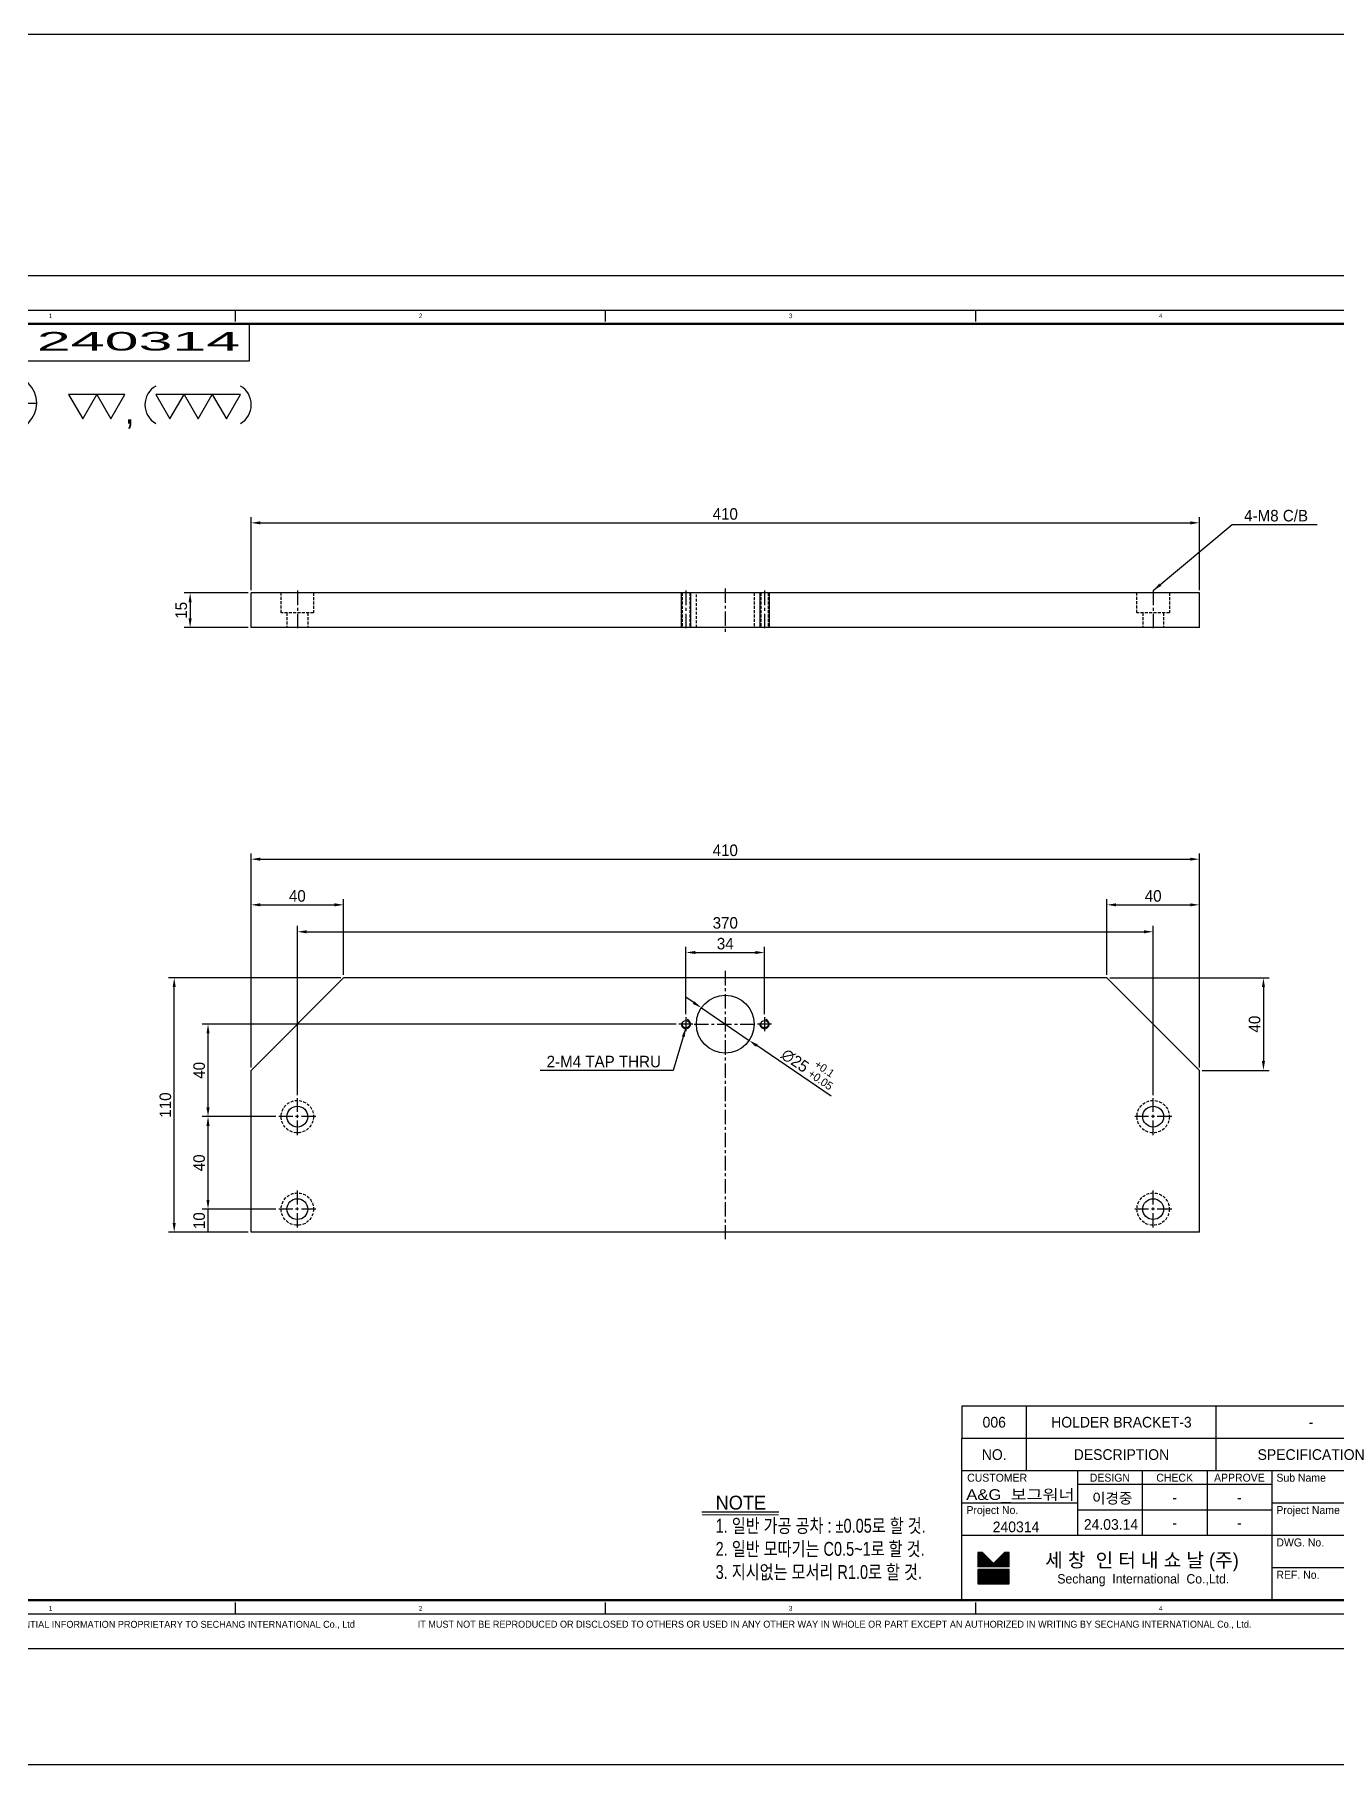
# Model space of a CAD drawing. Header units: inches. Extents: x 0 to 77285, y -118 to 40065.
# Drawn here: x 73630 to 74193, y 19693 to 20441 of the extents above; entities that cross this region are included whole.
import ezdxf
from ezdxf.enums import TextEntityAlignment as Align

# ---------------------------------------------------------------- set-up
doc = ezdxf.new("R2010")
doc.units = ezdxf.units.IN
doc.header["$LTSCALE"] = 5
doc.header["$MEASUREMENT"] = 0
for name, pattern in [('CENTER', [2, 1.25, -0.25, 0.25, -0.25]), ('HIDDEN', [0.375, 0.25, -0.125]), ('PHANTOM', [2.5, 1.25, -0.25, 0.25, -0.25, 0.25, -0.25])]:
    doc.linetypes.add(name, pattern=pattern)
for name, color, linetype in [('11', 1, 'CENTER'), ('22', 2, 'HIDDEN'), ('44', 4, 'Continuous'), ('55', 5, 'Continuous'), ('66', 6, 'PHANTOM'), ('77', 40, 'HIDDEN'), ('99', 181, 'Continuous'), ('A', 8, 'Continuous'), ('B', 123, 'Continuous'), ('D', 3, 'Continuous'), ('G', 231, 'Continuous'), ('T', 3, 'Continuous'), ('VV', 1, 'Continuous'), ('Y', 60, 'Continuous')]:
    doc.layers.add(name, color=color, linetype=linetype)
doc.layers.add('33', color=3, linetype='PHANTOM', lineweight=9)
doc.layers.add('88', color=35, linetype='Continuous', lineweight=5)
doc.styles.add('SCI', font='')
doc.styles.get('SCI').set_extended_font_data('Gulim')
doc.dimstyles.new('SCH', dxfattribs={"dimtxt": 2.5, "dimasz": 2, "dimexe": 1.25, "dimexo": 0.625, "dimtad": 1, "dimdec": 8, "dimtxsty": 'SCI', "dimcen": 2.5, "dimclrd": 4, "dimclre": 4, "dimclrt": 7, "dimadec": 8, "dimazin": 2, "dimtfac": 1, "dimtdec": 8, "dimtmove": 0, "dimatfit": 3, "dimfxl": 1, "dimarcsym": 0})

# ---------------------------------------------------------------- blocks, each defined once
blk = doc.blocks.new('A$Cbfc6b825')
for p, q in [((-205, 0), (205, 0)), ((-205, 0), (-205, -70)), ((205, 0), (205, -70)), ((-205, -70), (-165, -110)), ((165, -110), (205, -70)), ((-165, -110), (165, -110))]:
    blk.add_line(p, q)
for centre, radius in [((-185, -10), 4.5), ((185, -10), 4.5), ((-185, -50), 4.5), ((185, -50), 4.5), ((0, -90), 12.5), ((-16.99, -90), 1.62), ((17.01, -90), 1.62)]:
    blk.add_circle(centre, radius)
at = {"layer": '11'}
for p, q in [((0, -113), (0, 3)), ((-185, -2), (-185, -18)), ((185, -2), (185, -18)), ((-193, -10), (-177, -10)), ((177, -10), (193, -10)), ((-185, -42), (-185, -58)), ((185, -42), (185, -58)), ((-193, -50), (-177, -50)), ((177, -50), (193, -50)), ((-16.99, -93), (-16.99, -87)), ((17.01, -93), (17.01, -87)), ((-19.99, -90), (-13.99, -90)), ((13.5, -90), (-13.5, -90)), ((14.01, -90), (20.01, -90))]:
    blk.add_line(p, q, dxfattribs=at)
at = {"layer": '22'}
for centre in [(-185, -10), (185, -10), (-185, -50), (185, -50)]:
    blk.add_circle(centre, 7, dxfattribs=at)
at = {"layer": 'T'}
for centre in [(-16.99, -90), (17.01, -90)]:
    blk.add_arc(centre, 2, 345, 255, dxfattribs=at)
blk = doc.blocks.new('J2')
for p, q in [((0, 2.25), (-2.6, 2.25)), ((-2.6, 2.25), (-1.3, 0)), ((-1.3, 0), (0, 2.25)), ((2.6, 2.25), (0, 2.25)), ((0, 2.25), (1.3, 0)), ((1.3, 0), (2.6, 2.25))]:
    blk.add_line(p, q)
blk = doc.blocks.new('J3')
for p, q in [((-3.9, 2.25), (-2.6, 0)), ((-1.3, 2.25), (-3.9, 2.25)), ((-2.6, 0), (-1.3, 2.25)), ((-1.3, 2.25), (0, 0)), ((1.3, 2.25), (-1.3, 2.25)), ((0, 0), (1.3, 2.25)), ((1.3, 2.25), (2.6, 0)), ((3.9, 2.25), (1.3, 2.25)), ((2.6, 0), (3.9, 2.25))]:
    blk.add_line(p, q)
blk = doc.blocks.new('A$C645fd8c3')
at = {"linetype": 'Continuous'}
h = blk.add_hatch(dxfattribs=at)
h.set_pattern_fill('ANSI31', color=5, scale=0.563055, style=0)
h.set_pattern_definition([(45, (-482.600826, -378.99261), (-0.04976753, 0.04976753), [])])
h.paths.add_polyline_path([(259.73, -279.27), (259.73, -276.17), (258.74, -276.17), (256.35, -278.56), (253.96, -276.17), (252.97, -276.17), (252.97, -279.27)])
h.paths.add_polyline_path([(252.97, -279.83), (252.97, -282.93), (259.73, -282.93), (259.73, -279.83)])
at = {"color": 2}
for p, q in [((12.5, -289.5), (12.5, -7.5)), ((12.5, -7.5), (412.5, -7.5)), ((92.5, -10), (92.5, -7.5)), ((172.5, -10), (172.5, -7.5)), ((252.5, -10), (252.5, -7.5)), ((332.5, -10), (332.5, -7.5)), ((412.5, -7.5), (412.5, -289.5)), ((15, -63.9), (12.5, -63.9)), ((412.5, -63.9), (410, -63.9)), ((15, -120.3), (12.5, -120.3)), ((412.5, -120.3), (410, -120.3)), ((15, -176.7), (12.5, -176.7)), ((412.5, -176.7), (410, -176.7)), ((15, -233.1), (12.5, -233.1)), ((412.5, -233.1), (410, -233.1)), ((92.5, -289.5), (92.5, -287)), ((172.5, -289.5), (172.5, -287)), ((252.5, -289.5), (252.5, -287)), ((332.5, -289.5), (332.5, -287)), ((412.5, -289.5), (12.5, -289.5))]:
    blk.add_line(p, q, dxfattribs=at)
at = {"color": 40}
for p, q in [((47.5, -18.5), (47.5, -10.5)), ((95.5, -18.5), (95.5, -10.5))]:
    blk.add_line(p, q, dxfattribs=at)
at = {"color": 7, "linetype": 'Continuous'}
blk.add_line((27.52, -27.62), (49.52, -27.62), dxfattribs=at)
for p, q in [((409.5, -244.5), (249.5, -244.5)), ((249.5, -244.5), (249.5, -251.5)), ((249.5, -286.5), (249.5, -251.5)), ((409.5, -251.5), (249.5, -251.5)), ((409.5, -258.5), (249.5, -258.5)), ((316.5, -261.5), (274.5, -261.5)), ((316.5, -258.5), (316.5, -286.5)), ((316.5, -267), (274.5, -267)), ((415.59, -275.4), (419.2, -275.4))]:
    blk.add_line(p, q)
at = {"color": 3}
for p, q in [((263.5, -251.5), (263.5, -244.5)), ((304.5, -251.5), (304.5, -244.5)), ((345.5, -251.5), (345.5, -244.5)), ((355.5, -251.5), (355.5, -244.5)), ((375.5, -251.5), (375.5, -244.5)), ((263.5, -258.5), (263.5, -251.5)), ((304.5, -258.5), (304.5, -251.5)), ((345.5, -258.5), (345.5, -251.5)), ((355.5, -258.5), (355.5, -251.5)), ((375.5, -258.5), (375.5, -251.5)), ((274.5, -258.5), (274.5, -272.5)), ((288.5, -258.5), (288.5, -272.5)), ((302.5, -258.5), (302.5, -272.5)), ((333.5, -258.5), (333.5, -286.5)), ((274.5, -265.5), (249.5, -265.5)), ((409.58, -265.5), (316.5, -265.5)), ((409.5, -272.5), (249.5, -272.5)), ((409.58, -279.5), (316.5, -279.5))]:
    blk.add_line(p, q, dxfattribs=at)
at = {"color": 5, "linetype": 'Continuous'}
for p, q in [((252.97, -276.17), (252.97, -279.27)), ((253.96, -276.17), (252.97, -276.17)), ((253.96, -276.17), (256.35, -278.56)), ((258.74, -276.17), (256.35, -278.56)), ((259.73, -276.17), (258.74, -276.17)), ((259.73, -279.27), (259.73, -276.17)), ((259.73, -279.27), (252.97, -279.27)), ((252.97, -279.83), (252.97, -282.93)), ((259.73, -279.83), (252.97, -279.83)), ((259.73, -282.93), (259.73, -279.83)), ((252.97, -282.93), (259.73, -282.93))]:
    blk.add_line(p, q, dxfattribs=at)
at = {"color": 40, "const_width": 0.5}
blk.add_lwpolyline([(15.5, -286.5), (15.5, -10.5), (409.5, -10.5), (409.5, -286.5)], close=True, dxfattribs=at)
at = {"color": 40}
blk.add_lwpolyline([(15.5, -18.5), (95.5, -18.5)], dxfattribs=at)
blk.add_lwpolyline([(33.52, -21.62, 1), (33.52, -33.62), (43.52, -33.62, 1), (43.52, -21.62)], format="xyb", close=True)
at = {"const_width": 0.257}
blk.add_lwpolyline([(193.31, -268.04), (209.91, -268.04)], dxfattribs=at)
at = {"color": 3}
blk.add_lwpolyline([(193.31, -267.35), (209.91, -267.35)], dxfattribs=at)
for centre, start, end in [((77.61, -27.99), 120, 240), ((91.22, -27.99), 300, 60)]:
    blk.add_arc(centre, 4.69, start, end)
at = {"layer": '11'}
blk.add_line((415.59, -276.4), (419.2, -276.4), dxfattribs=at)
at = {"layer": '22'}
blk.add_line((415.59, -277.4), (419.2, -277.4), dxfattribs=at)
at = {"layer": '33'}
blk.add_line((415.59, -278.4), (419.2, -278.4), dxfattribs=at)
at = {"layer": '44'}
blk.add_line((415.59, -279.4), (419.2, -279.4), dxfattribs=at)
at = {"layer": '55'}
blk.add_line((415.59, -280.4), (419.2, -280.4), dxfattribs=at)
at = {"layer": '66'}
blk.add_line((415.59, -281.4), (419.2, -281.4), dxfattribs=at)
at = {"layer": '77'}
blk.add_line((415.59, -282.4), (419.2, -282.4), dxfattribs=at)
at = {"layer": '88'}
blk.add_line((415.59, -283.4), (419.2, -283.4), dxfattribs=at)
at = {"layer": '99'}
blk.add_line((415.59, -284.4), (419.2, -284.4), dxfattribs=at)
at = {"layer": 'A'}
blk.add_line((415.59, -285.4), (419.2, -285.4), dxfattribs=at)
at = {"layer": 'B'}
blk.add_line((415.59, -286.4), (419.2, -286.4), dxfattribs=at)
at = {"layer": 'D'}
blk.add_line((415.59, -287.4), (419.2, -287.4), dxfattribs=at)
at = {"layer": 'Defpoints', "color": 1}
blk.add_lwpolyline([(0, -297), (0, 0), (420, 0), (420, -297)], close=True, dxfattribs=at)
at = {"layer": 'G'}
blk.add_line((415.59, -288.4), (419.2, -288.4), dxfattribs=at)
at = {"layer": 'T'}
for p, q in [((394.5, -272.5), (394.5, -286.5)), ((415.59, -289.4), (419.2, -289.4))]:
    blk.add_line(p, q, dxfattribs=at)
at = {"layer": 'VV'}
blk.add_line((415.59, -291.4), (419.2, -291.4), dxfattribs=at)
at = {"layer": 'Y'}
blk.add_line((415.59, -290.4), (419.2, -290.4), dxfattribs=at)
at = {"xscale": 2.34375, "yscale": 2.34375, "zscale": 2.34375}
for name, p in [('J2', (62.5, -31.03)), ('J3', (84.42, -31.03))]:
    blk.add_blockref(name, p, dxfattribs=at)
at = {"color": 2, "style": 'SCI'}
for s, p in [('1', (52.5, -8.75)), ('2', (132.5, -8.75)), ('3', (212.5, -8.75)), ('4', (292.5, -8.75)), ('5', (372.5, -8.75)), ('A', (13.75, -35.7)), ('A', (411.25, -35.7)), ('B', (13.75, -92.1)), ('B', (411.25, -92.1)), ('C', (13.75, -148.5)), ('C', (411.25, -148.5)), ('D', (13.75, -204.9)), ('D', (411.25, -204.9)), ('E', (13.75, -261.3)), ('E', (411.25, -261.3)), ('E', (411.25, -261.3)), ('1', (52.5, -288.25)), ('2', (132.5, -288.25)), ('3', (212.5, -288.25)), ('4', (292.5, -288.25)), ('5', (372.5, -288.25))]:
    blk.add_text(s, height=1, dxfattribs=at).set_placement(p, align=Align.MIDDLE_CENTER)
at = {"style": 'SCI'}
for s, height, p in [('Project No.', 4, (31.5, -14.5)), (',', 5.86, (69.61, -29.14)), ('NO.', 2.308, (256.5, -255)), ('DESCRIPTION', 2.3077, (284, -255)), ('SPECIFICATION', 2.3077, (325, -255)), ("Q'TY", 2.308, (350.5, -255)), ('MATAL', 2.308, (365.5, -255)), ('REMAPK', 2.308, (392.5, -255)), ('DESIGN', 1.731, (281.5, -260)), ('CHECK', 1.731, (295.5, -260)), ('APPROVE', 1.731, (309.5, -260)), ('이경중', 2.308, (282, -264.44)), ('-', 2.31, (295.5, -264.25)), ('-', 2.31, (309.5, -264.25)), ('세 창  인 터 내 쇼 날 (주)', 3.0296, (288.44, -277.82)), ('0', 0.6, (414.6, -275.37)), ('Sechang  International  Co.,Ltd.', 2.0198, (288.72, -281.87))]:
    blk.add_text(s, height=height, dxfattribs=at).set_placement(p, align=Align.MIDDLE_CENTER)
for s, height, p in [('CUSTOMER', 1.731, (250.65, -260)), ('Sub Name', 1.731, (317.5, -260)), ('Project No.', 1.7308, (250.5, -267)), ('Project Name', 1.7308, (317.5, -267)), ('DWG. No.', 1.731, (317.5, -274)), ('SCALE', 1.731, (395.5, -274)), ('REF. No.', 1.731, (317.5, -281)), ('REV.', 1.731, (395.5, -281))]:
    blk.add_text(s, height=height, dxfattribs=at).set_placement(p, align=Align.MIDDLE_LEFT)
at = {"color": 40, "style": 'SCI'}
for s, height, p in [('-', 2.31, (295.5, -269.75)), ('-', 2.31, (309.5, -269.75)), ('1/', 2.308, (400.15, -277.29))]:
    blk.add_text(s, height=height, dxfattribs=at).set_placement(p, align=Align.MIDDLE_CENTER)
at = {"color": 3, "linetype": 'Continuous', "style": 'SCI'}
for s, p in [('THIS DRAWING CONTAINS CONFIDENTIAL INFORMATION PROPRIETARY TO SECHANG INTERNATIONAL Co., Ltd  ', (12.11, -292.46)), ('IT MUST NOT BE REPRODUCED OR DISCLOSED TO OTHERS OR USED IN ANY OTHER WAY IN WHOLE OR PART EXCEPT AN AUTHORIZED IN WRITING BY SECHANG INTERNATIONAL Co., Ltd.', (131.88, -292.43))]:
    blk.add_text(s, height=1.5, dxfattribs=at).set_placement(p)
at = {"color": 2, "style": 'SCI'}
blk.add_text('A3', height=3, dxfattribs=at).set_placement((419.05, -296.11), align=Align.BOTTOM_RIGHT)
at = {"color": 40, "insert": (196.28, -263.89), "char_height": 3, "attachment_point": 1, "style": 'SCI'}
blk.add_mtext_dynamic_manual_height_columns('NOTE{\\W0.8;\\P1. 일반 가공 공차 : %%P0.05로 할 것.\\P2. 일반 모따기는 C0.5~1로 할 것.\\P3. 지시없는 모서리 R1.0로 할 것.}', width=205.982, gutter_width=1.29, heights=[0], dxfattribs=at)
at = {"layer": '11', "style": 'SCI'}
blk.add_text('11', height=0.6, dxfattribs=at).set_placement((414.6, -276.37), align=Align.MIDDLE_CENTER)
at = {"layer": '22', "style": 'SCI'}
blk.add_text('22', height=0.6, dxfattribs=at).set_placement((414.6, -277.37), align=Align.MIDDLE_CENTER)
at = {"layer": '33', "style": 'SCI'}
blk.add_text('33', height=0.6, dxfattribs=at).set_placement((414.6, -278.37), align=Align.MIDDLE_CENTER)
at = {"layer": '44', "style": 'SCI'}
blk.add_text('44', height=0.6, dxfattribs=at).set_placement((414.6, -279.37), align=Align.MIDDLE_CENTER)
at = {"layer": '55', "style": 'SCI'}
blk.add_text('55', height=0.6, dxfattribs=at).set_placement((414.6, -280.37), align=Align.MIDDLE_CENTER)
at = {"layer": '66', "style": 'SCI'}
blk.add_text('66', height=0.6, dxfattribs=at).set_placement((414.6, -281.37), align=Align.MIDDLE_CENTER)
at = {"layer": '77', "style": 'SCI'}
blk.add_text('77', height=0.6, dxfattribs=at).set_placement((414.6, -282.37), align=Align.MIDDLE_CENTER)
at = {"layer": '88', "style": 'SCI'}
blk.add_text('88', height=0.6, dxfattribs=at).set_placement((414.6, -283.37), align=Align.MIDDLE_CENTER)
at = {"layer": '99', "style": 'SCI'}
blk.add_text('99', height=0.6, dxfattribs=at).set_placement((414.6, -284.37), align=Align.MIDDLE_CENTER)
at = {"layer": 'A', "style": 'SCI'}
blk.add_text('A', height=0.6, dxfattribs=at).set_placement((414.6, -285.37), align=Align.MIDDLE_CENTER)
at = {"layer": 'B', "style": 'SCI'}
blk.add_text('B', height=0.6, dxfattribs=at).set_placement((414.6, -286.37), align=Align.MIDDLE_CENTER)
at = {"layer": 'D', "style": 'SCI'}
blk.add_text('D', height=0.6, dxfattribs=at).set_placement((414.6, -287.37), align=Align.MIDDLE_CENTER)
at = {"layer": 'G', "style": 'SCI'}
blk.add_text('G', height=0.6, dxfattribs=at).set_placement((414.6, -288.37), align=Align.MIDDLE_CENTER)
at = {"layer": 'T', "style": 'SCI'}
blk.add_text('T', height=0.6, dxfattribs=at).set_placement((414.6, -289.37), align=Align.MIDDLE_CENTER)
at = {"layer": 'VV', "style": 'SCI'}
blk.add_text('V', height=0.6, dxfattribs=at).set_placement((414.6, -291.37), align=Align.MIDDLE_CENTER)
at = {"layer": 'Y', "style": 'SCI'}
blk.add_text('Y', height=0.6, dxfattribs=at).set_placement((414.6, -290.37), align=Align.MIDDLE_CENTER)
blk = doc.blocks.new('A$C364b01e2')
for p, q in [((410, 15), (0, 15)), ((0, 0), (0, 15)), ((410, 0), (410, 15)), ((410, 0), (0, 0))]:
    blk.add_line(p, q)
at = {"layer": '11'}
for p, q in [((20, 16), (20, -1)), ((187.99, 16), (187.99, -1)), ((204.99, 17), (204.99, -2)), ((221.99, 16), (221.99, -1)), ((390, 16), (390, -1))]:
    blk.add_line(p, q, dxfattribs=at)
at = {"layer": '22'}
for p, q in [((13, 6.4), (13, 15)), ((27, 15), (27, 6.4)), ((186.37, 15), (186.37, 0)), ((189.61, 15), (189.61, 0)), ((192.5, 0), (192.5, 15)), ((217.5, 15), (217.5, 0)), ((220.37, 15), (220.37, 0)), ((223.61, 15), (223.61, 0)), ((383, 6.4), (383, 15)), ((397, 15), (397, 6.4)), ((27, 6.4), (13, 6.4)), ((15.5, 6.4), (15.5, 0)), ((24.5, 6.4), (24.5, 0)), ((397, 6.4), (383, 6.4)), ((385.5, 6.4), (385.5, 0)), ((394.5, 6.4), (394.5, 0))]:
    blk.add_line(p, q, dxfattribs=at)
at = {"layer": 'T'}
for p, q in [((185.99, 15), (185.99, 0)), ((189.99, 15), (189.99, 0)), ((219.99, 15), (219.99, 0)), ((223.99, 15), (223.99, 0))]:
    blk.add_line(p, q, dxfattribs=at)
blk = doc.blocks.new('*D1808')
at = {"color": 4, "lineweight": -2, "transparency": 16777216}
for p, q in [((73721.86, 20199.34), (73694.24, 20199.34)), ((73696.74, 20195.34), (73696.74, 20188.34)), ((73721.86, 20184.34), (73694.24, 20184.34))]:
    blk.add_line(p, q, dxfattribs=at)
at = {"color": 4, "transparency": 16777216}
for points in [[(73696.07, 20195.34), (73697.41, 20195.34), (73696.74, 20199.34)], [(73696.07, 20188.34), (73697.41, 20188.34), (73696.74, 20184.34)]]:
    blk.add_solid(points, dxfattribs=at)
at = {"layer": 'Defpoints', "color": 0, "transparency": 16777216}
for p in [(73723.11, 20199.34), (73696.74, 20184.34), (73723.11, 20184.34)]:
    blk.add_point(p, dxfattribs=at)
at = {"color": 7, "transparency": 16777216, "insert": (73692.92, 20191.84), "char_height": 5, "attachment_point": 5, "rotation": 90, "style": 'SCI'}
blk.add_mtext('15', dxfattribs=at)
blk = doc.blocks.new('*D1809')
at = {"color": 4, "lineweight": -2, "transparency": 16777216}
for p, q in [((73723.11, 20200.59), (73723.11, 20232.17)), ((73727.11, 20229.67), (74129.11, 20229.67)), ((74133.11, 20200.59), (74133.11, 20232.17))]:
    blk.add_line(p, q, dxfattribs=at)
at = {"color": 4, "transparency": 16777216}
for points in [[(73727.11, 20230.33), (73727.11, 20229), (73723.11, 20229.67)], [(74129.11, 20230.33), (74129.11, 20229), (74133.11, 20229.67)]]:
    blk.add_solid(points, dxfattribs=at)
at = {"layer": 'Defpoints', "color": 0, "transparency": 16777216}
for p in [(74133.11, 20229.67), (73723.11, 20199.34), (74133.11, 20199.34)]:
    blk.add_point(p, dxfattribs=at)
at = {"color": 7, "transparency": 16777216, "insert": (73928.11, 20233.49), "char_height": 5, "attachment_point": 5, "style": 'SCI'}
blk.add_mtext('410', dxfattribs=at)
blk = doc.blocks.new('*D1812')
at = {"color": 4, "lineweight": -2, "transparency": 16777216}
for p, q in [((73733.86, 19932.87), (73701.99, 19932.87)), ((73704.49, 19922.87), (73704.49, 19932.87)), ((73721.86, 19922.87), (73701.99, 19922.87))]:
    blk.add_line(p, q, dxfattribs=at)
at = {"layer": 'Defpoints', "color": 0, "transparency": 16777216}
for p in [(73704.49, 19932.87), (73735.11, 19932.87), (73723.11, 19922.87)]:
    blk.add_point(p, dxfattribs=at)
at = {"color": 7, "transparency": 16777216, "insert": (73700.67, 19927.87), "char_height": 5, "attachment_point": 5, "rotation": 90, "style": 'SCI'}
blk.add_mtext('10', dxfattribs=at)
blk = doc.blocks.new('*D1813')
at = {"color": 4, "lineweight": -2, "transparency": 16777216}
for p, q in [((73733.86, 19972.87), (73701.99, 19972.87)), ((73704.49, 19936.87), (73704.49, 19968.87)), ((73733.86, 19932.87), (73701.99, 19932.87))]:
    blk.add_line(p, q, dxfattribs=at)
at = {"color": 4, "transparency": 16777216}
for points in [[(73703.82, 19968.87), (73705.15, 19968.87), (73704.49, 19972.87)], [(73703.82, 19936.87), (73705.15, 19936.87), (73704.49, 19932.87)]]:
    blk.add_solid(points, dxfattribs=at)
at = {"layer": 'Defpoints', "color": 0, "transparency": 16777216}
for p in [(73704.49, 19972.87), (73735.11, 19972.87), (73735.11, 19932.87)]:
    blk.add_point(p, dxfattribs=at)
at = {"color": 7, "transparency": 16777216, "insert": (73700.67, 19952.87), "char_height": 5, "attachment_point": 5, "rotation": 90, "style": 'SCI'}
blk.add_mtext('40', dxfattribs=at)
blk = doc.blocks.new('*D1814')
at = {"color": 4, "lineweight": -2, "transparency": 16777216}
for p, q in [((73761.86, 20032.87), (73687.37, 20032.87)), ((73689.87, 19926.87), (73689.87, 20028.87)), ((73721.86, 19922.87), (73687.37, 19922.87))]:
    blk.add_line(p, q, dxfattribs=at)
at = {"color": 4, "transparency": 16777216}
for points in [[(73689.2, 20028.87), (73690.54, 20028.87), (73689.87, 20032.87)], [(73689.2, 19926.87), (73690.54, 19926.87), (73689.87, 19922.87)]]:
    blk.add_solid(points, dxfattribs=at)
at = {"layer": 'Defpoints', "color": 0, "transparency": 16777216}
for p in [(73689.87, 20032.87), (73763.11, 20032.87), (73723.11, 19922.87)]:
    blk.add_point(p, dxfattribs=at)
at = {"color": 7, "transparency": 16777216, "insert": (73686.05, 19977.87), "char_height": 5, "attachment_point": 5, "rotation": 90, "style": 'SCI'}
blk.add_mtext('110', dxfattribs=at)
blk = doc.blocks.new('*D1815')
at = {"color": 4, "lineweight": -2, "transparency": 16777216}
for p, q in [((73906.86, 20012.87), (73701.99, 20012.87)), ((73704.49, 19976.87), (73704.49, 20008.87)), ((73733.86, 19972.87), (73701.99, 19972.87))]:
    blk.add_line(p, q, dxfattribs=at)
at = {"color": 4, "transparency": 16777216}
for points in [[(73703.82, 20008.87), (73705.15, 20008.87), (73704.49, 20012.87)], [(73703.82, 19976.87), (73705.15, 19976.87), (73704.49, 19972.87)]]:
    blk.add_solid(points, dxfattribs=at)
at = {"layer": 'Defpoints', "color": 0, "transparency": 16777216}
for p in [(73704.49, 20012.87), (73908.11, 20012.87), (73735.11, 19972.87)]:
    blk.add_point(p, dxfattribs=at)
at = {"color": 7, "transparency": 16777216, "insert": (73700.67, 19992.87), "char_height": 5, "attachment_point": 5, "rotation": 90, "style": 'SCI'}
blk.add_mtext('40', dxfattribs=at)
blk = doc.blocks.new('*D1816')
at = {"color": 4, "lineweight": -2, "transparency": 16777216}
for p, q in [((73911.11, 20017.12), (73911.11, 20046.34)), ((73915.11, 20043.84), (73941.11, 20043.84)), ((73945.11, 20017.12), (73945.11, 20046.34))]:
    blk.add_line(p, q, dxfattribs=at)
at = {"color": 4, "transparency": 16777216}
for points in [[(73915.11, 20044.5), (73915.11, 20043.17), (73911.11, 20043.84)], [(73941.11, 20044.5), (73941.11, 20043.17), (73945.11, 20043.84)]]:
    blk.add_solid(points, dxfattribs=at)
at = {"layer": 'Defpoints', "color": 0, "transparency": 16777216}
for p in [(73945.11, 20043.84), (73911.11, 20015.87), (73945.11, 20015.87)]:
    blk.add_point(p, dxfattribs=at)
at = {"color": 7, "transparency": 16777216, "insert": (73928.11, 20047.65), "char_height": 5, "attachment_point": 5, "style": 'SCI'}
blk.add_mtext('34', dxfattribs=at)
blk = doc.blocks.new('*D1817')
at = {"color": 4, "lineweight": -2, "transparency": 16777216}
for p, q in [((73743.11, 19982.12), (73743.11, 20055.31)), ((73747.11, 20052.81), (74109.11, 20052.81)), ((74113.11, 19982.12), (74113.11, 20055.31))]:
    blk.add_line(p, q, dxfattribs=at)
at = {"color": 4, "transparency": 16777216}
for points in [[(73747.11, 20053.47), (73747.11, 20052.14), (73743.11, 20052.81)], [(74109.11, 20053.47), (74109.11, 20052.14), (74113.11, 20052.81)]]:
    blk.add_solid(points, dxfattribs=at)
at = {"layer": 'Defpoints', "color": 0, "transparency": 16777216}
for p in [(74113.11, 20052.81), (73743.11, 19980.87), (74113.11, 19980.87)]:
    blk.add_point(p, dxfattribs=at)
at = {"color": 7, "transparency": 16777216, "insert": (73928.11, 20056.62), "char_height": 5, "attachment_point": 5, "style": 'SCI'}
blk.add_mtext('370', dxfattribs=at)
blk = doc.blocks.new('*D1818')
at = {"color": 4, "lineweight": -2, "transparency": 16777216}
for p, q in [((73723.11, 19994.12), (73723.11, 20086.71)), ((73727.11, 20084.21), (74129.11, 20084.21)), ((74133.11, 19994.12), (74133.11, 20086.71))]:
    blk.add_line(p, q, dxfattribs=at)
at = {"color": 4, "transparency": 16777216}
for points in [[(73727.11, 20084.88), (73727.11, 20083.54), (73723.11, 20084.21)], [(74129.11, 20084.88), (74129.11, 20083.54), (74133.11, 20084.21)]]:
    blk.add_solid(points, dxfattribs=at)
at = {"layer": 'Defpoints', "color": 0, "transparency": 16777216}
for p in [(74133.11, 20084.21), (73723.11, 19992.87), (74133.11, 19992.87)]:
    blk.add_point(p, dxfattribs=at)
at = {"color": 7, "transparency": 16777216, "insert": (73928.11, 20088.03), "char_height": 5, "attachment_point": 5, "style": 'SCI'}
blk.add_mtext('410', dxfattribs=at)
blk = doc.blocks.new('*D1819')
at = {"color": 4, "lineweight": -2, "transparency": 16777216}
for p, q in [((74094.36, 20032.87), (74163.28, 20032.87)), ((74160.78, 20028.87), (74160.78, 19996.87)), ((74134.36, 19992.87), (74163.28, 19992.87))]:
    blk.add_line(p, q, dxfattribs=at)
at = {"color": 4, "transparency": 16777216}
for points in [[(74160.12, 20028.87), (74161.45, 20028.87), (74160.78, 20032.87)], [(74160.12, 19996.87), (74161.45, 19996.87), (74160.78, 19992.87)]]:
    blk.add_solid(points, dxfattribs=at)
at = {"layer": 'Defpoints', "color": 0, "transparency": 16777216}
for p in [(74093.11, 20032.87), (74133.11, 19992.87), (74160.78, 19992.87)]:
    blk.add_point(p, dxfattribs=at)
at = {"color": 7, "transparency": 16777216, "insert": (74156.97, 20012.87), "char_height": 5, "attachment_point": 5, "rotation": 90, "style": 'SCI'}
blk.add_mtext('40', dxfattribs=at)
blk = doc.blocks.new('*D1820')
at = {"color": 4, "lineweight": -2, "transparency": 16777216}
for p, q in [((74093.11, 20034.12), (74093.11, 20066.96)), ((74133.11, 19994.12), (74133.11, 20066.96)), ((74097.11, 20064.46), (74129.11, 20064.46))]:
    blk.add_line(p, q, dxfattribs=at)
at = {"color": 4, "transparency": 16777216}
for points in [[(74097.11, 20065.13), (74097.11, 20063.8), (74093.11, 20064.46)], [(74129.11, 20065.13), (74129.11, 20063.8), (74133.11, 20064.46)]]:
    blk.add_solid(points, dxfattribs=at)
at = {"layer": 'Defpoints', "color": 0, "transparency": 16777216}
for p in [(74133.11, 20064.46), (74093.11, 20032.87), (74133.11, 19992.87)]:
    blk.add_point(p, dxfattribs=at)
at = {"color": 7, "transparency": 16777216, "insert": (74113.11, 20068.28), "char_height": 5, "attachment_point": 5, "style": 'SCI'}
blk.add_mtext('40', dxfattribs=at)
blk = doc.blocks.new('*D1821')
at = {"color": 4, "lineweight": -2, "transparency": 16777216}
for p, q in [((73723.11, 19994.12), (73723.11, 20066.96)), ((73763.11, 20034.12), (73763.11, 20066.96)), ((73727.11, 20064.46), (73759.11, 20064.46))]:
    blk.add_line(p, q, dxfattribs=at)
at = {"color": 4, "transparency": 16777216}
for points in [[(73727.11, 20065.13), (73727.11, 20063.8), (73723.11, 20064.46)], [(73759.11, 20065.13), (73759.11, 20063.8), (73763.11, 20064.46)]]:
    blk.add_solid(points, dxfattribs=at)
at = {"layer": 'Defpoints', "color": 0, "transparency": 16777216}
for p in [(73763.11, 20064.46), (73763.11, 20032.87), (73723.11, 19992.87)]:
    blk.add_point(p, dxfattribs=at)
at = {"color": 7, "transparency": 16777216, "insert": (73743.11, 20068.28), "char_height": 5, "attachment_point": 5, "style": 'SCI'}
blk.add_mtext('40', dxfattribs=at)
blk = doc.blocks.new('*D1822')
at = {"color": 4, "lineweight": -2, "transparency": 16777216}
for p, q in [((73914.48, 20022.15), (73911.17, 20024.41)), ((73917.78, 20019.9), (73938.44, 20005.82)), ((73973.92, 19981.64), (73941.75, 20003.57))]:
    blk.add_line(p, q, dxfattribs=at)
at = {"color": 4, "transparency": 16777216}
for points in [[(73914.85, 20022.7), (73914.1, 20021.6), (73917.78, 20019.9)], [(73942.12, 20004.12), (73941.37, 20003.02), (73938.44, 20005.82)]]:
    blk.add_solid(points, dxfattribs=at)
at = {"layer": 'Defpoints', "color": 0, "transparency": 16777216}
for p in [(73917.78, 20019.9), (73938.44, 20005.82)]:
    blk.add_point(p, dxfattribs=at)
at = {"color": 7, "transparency": 16777216, "insert": (73964.76, 19994.68), "char_height": 5, "attachment_point": 5, "rotation": 325.72584, "style": 'SCI'}
blk.add_mtext('∅25 {\\H0.7x;\\S+0.1^ +0.05;}  ', dxfattribs=at)

msp = doc.modelspace()

# ---------------------------------------------------------------- linework, layer by layer
msp.add_lwpolyline([(71242.24907534, 19692.70137068), (74907.76022158, 19692.70137068), (74907.76022158, 20440.83258609), (71242.24907534, 20440.83258609)], close=True)

# ---------------------------------------------------------------- block references
at = {"color": 3, "xscale": 2, "yscale": 2, "zscale": 2}
msp.add_blockref('A$C645fd8c3', (73531.39200302, 20336.70137068), dxfattribs=at)
msp.add_blockref('A$C364b01e2', (73723.11164689, 20184.34029585))
at = {"rotation": 180}
msp.add_blockref('A$Cbfc6b825', (73928.11164689, 19922.86514761), dxfattribs=at)

# ---------------------------------------------------------------- texts
at = {"style": 'SCI', "width": 2.339307}
msp.add_text('240314', height=8, dxfattribs=at).set_placement((73630.49719827, 20304.20030889), (73718.41278416, 20304.20030889), align=Align.FIT)
at = {"style": 'SCI'}
for s, height, p in [('006', 4.615384615, (74044.39200302, 19840.70137068)), ('HOLDER BRACKET-3', 4.6153846154, (74099.39200302, 19840.7013872)), ('-', 4.61538462, (74181.39200302, 19840.70137068))]:
    msp.add_text(s, height=height, dxfattribs=at).set_placement(p, align=Align.MIDDLE_CENTER)
at = {"color": 40, "style": 'SCI', "width": 1.12551}
msp.add_text('A&G_보그워너', height=4.615384615, dxfattribs=at).set_placement((74032.30699919, 19807.09261684), (74079.07277306, 19807.09261684), align=Align.FIT)
at = {"color": 40, "style": 'SCI'}
for s, p in [('240314', (74053.81171485, 19795.43213991)), ('24.03.14', (74094.87783319, 19796.47060145))]:
    msp.add_text(s, height=4.615384615, dxfattribs=at).set_placement(p, align=Align.MIDDLE_CENTER)
at = {"color": 7, "char_height": 5, "style": 'SCI'}
for s, insert, attachment_point in [('4-M8 C/B', (74152.44345295, 20230.19795552), 7), ('2-M4 TAP THRU', (73900.30534791, 19994.1030569), 9)]:
    msp.add_mtext(s, dxfattribs=dict(at, insert=insert, attachment_point=attachment_point))

# ---------------------------------------------------------------- dimensions: what is measured, and where the dimension line sits
for base, p1, p2, picture, middle in [((74133.1116468904, 20229.6673351625), (73723.1116468904, 20199.3402958467), (74133.1116468904, 20199.3402958467), '*D1809', (73928.1116468904, 20233.4872419534)), ((74133.1116468904, 20084.2103424776), (73723.1116468904, 19992.865147614), (74133.1116468904, 19992.865147614), '*D1818', (73928.1116468904, 20088.0302492685)), ((73763.1116468904, 20064.4641243408), (73723.1116468904, 19992.865147614), (73763.1116468904, 20032.865147614), '*D1821', (73743.1116468904, 20068.2807022369)), ((74133.1116468904, 20064.4641243408), (74093.1116468904, 20032.865147614), (74133.1116468904, 19992.865147614), '*D1820', (74113.1116468904, 20068.2807022369)), ((74113.1116468904, 20052.8073485709), (73743.1116468904, 19980.865147614), (74113.1116468904, 19980.865147614), '*D1817', (73928.1116468904, 20056.6239264671)), ((73945.1052665083, 20043.8350779632), (73911.1052665083, 20015.865147614), (73945.1052665083, 20015.865147614), '*D1816', (73928.1052665083, 20047.6516558594))]:
    dim = msp.add_linear_dim(base=base, p1=p1, p2=p2, dimstyle='SCH', override={"dimscale": 2, "dimcen": 1})
    dim.commit()
    dim.dimension.update_dxf_attribs({"geometry": picture, "text_midpoint": middle})
for base, p1, p2, override, picture, middle in [((73696.7394009332, 20184.3402958467), (73723.1116468904, 20199.3402958467), (73723.1116468904, 20184.3402958467), {"dimscale": 2, "dimcen": 1}, '*D1808', (73692.9194941423, 20191.8402958467)), ((73689.8695742671, 20032.865147614), (73723.1116468904, 19922.865147614), (73763.1116468904, 20032.865147614), {"dimscale": 2, "dimcen": 1}, '*D1814', (73686.0496674761, 19977.8651476139)), ((74160.7830545905, 19992.865147614), (74093.1116468904, 20032.865147614), (74133.1116468904, 19992.865147614), {"dimscale": 2, "dimcen": 1}, '*D1819', (74156.9664766944, 20012.8651476139)), ((73704.4874499798, 20012.865147614), (73735.1116468904, 19972.865147614), (73908.1052665083, 20012.865147614), {"dimscale": 2, "dimcen": 1}, '*D1815', (73700.6708720837, 19992.865147614)), ((73704.4874499797, 19972.865147614), (73735.1116468904, 19932.865147614), (73735.1116468904, 19972.865147614), {"dimscale": 2, "dimcen": 1, "dimtmove": 1}, '*D1813', (73700.6708720836, 19952.8651476139)), ((73704.4874499797, 19932.865147614), (73723.1116468904, 19922.865147614), (73735.1116468904, 19932.865147614), {"dimscale": 2, "dimcen": 1}, '*D1812', (73700.6675431887, 19927.8651476139))]:
    dim = msp.add_linear_dim(base=base, p1=p1, p2=p2, angle=90, dimstyle='SCH', override=override)
    dim.commit()
    dim.dimension.update_dxf_attribs({"geometry": picture, "text_midpoint": middle})
dim = msp.add_diameter_dim_2p(p1=(73917.7822429543, 20019.8998481114), p2=(73938.4410508266, 20005.8210108974), text='<> {\\H0.7x;\\S+0.1^ +0.05;}  ', dimstyle='SCH', override={"dimscale": 2, "dimcen": 1})
dim.commit()
dim.dimension.update_dxf_attribs({"geometry": '*D1822', "text_midpoint": (73961.5963337417, 19990.0408429023), "dimtype": 163})

# ---------------------------------------------------------------- leaders
at = {"annotation_type": 0, "has_hookline": 1}
for points, hookline_direction, text_width in [([(74113.11164689, 20200.34029585), (74147.19345295, 20228.94795552), (74151.19345295, 20228.94795552)], 0, 31.61118509), ([(73911.10526651, 20011.24403373), (73905.55534791, 19992.8530569), (73901.55534791, 19992.8530569)], 1, 52.1770972)]:
    msp.add_leader(points, dimstyle='SCH', override={"dimscale": 2, "dimgap": 0.625, "dimtad": 1, "dimcen": 1}, dxfattribs=dict(at, hookline_direction=hookline_direction, text_width=text_width))

doc.saveas('drawing.dxf')
